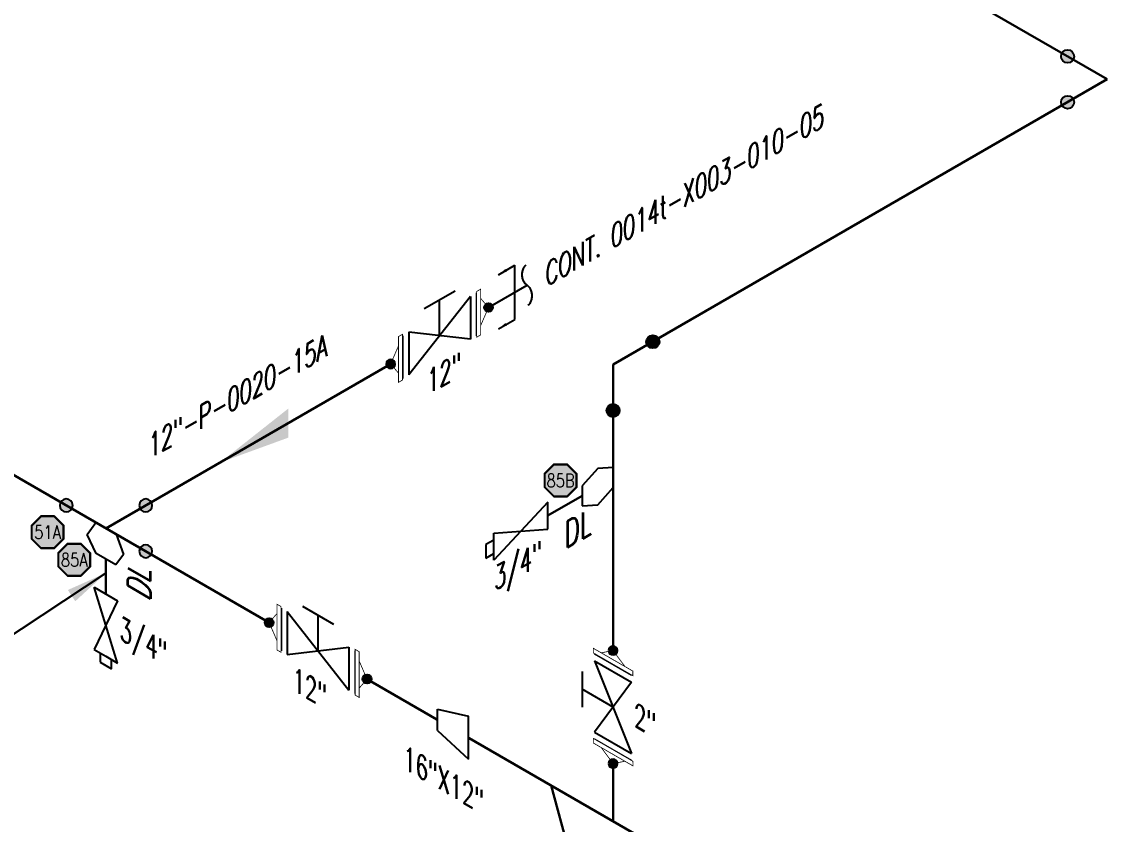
# Model space of a CAD drawing. Header units: inches. Extents: x 0 to 17.2, y 0 to 11.2.
# Drawn here: x 7.495 to 12.251, y 3.394 to 6.91 of the extents above; entities that cross this region are included whole.
import ezdxf
from ezdxf.enums import TextEntityAlignment as Align

# ---------------------------------------------------------------- set-up
doc = ezdxf.new("R2010")
doc.units = ezdxf.units.IN
doc.header["$MEASUREMENT"] = 0
doc.linetypes.add('HIDDEN2', pattern=[0.1875, 0.125, -0.0625])
for name, color, linetype in [('3', 1, 'Continuous'), ('COMP', 1, 'Continuous'), ('Continuation', 7, 'Continuous'), ('DL', 20, 'Continuous'), ('FITTINGS', 4, 'Continuous'), ('FLOW', 1, 'Continuous'), ('PART_PCML', 7, 'Continuous'), ('PART_SelectedCML_RT', 132, 'Continuous'), ('PIPE-ANNO', 150, 'HIDDEN2'), ('TEXT', 7, 'Continuous'), ('UNAS.PIPE', 251, 'Continuous'), ('WELD POINTS', 41, 'Continuous'), ('Welds', 7, 'Continuous')]:
    doc.layers.add(name, color=color, linetype=linetype)
doc.layers.add('PIPE', color=7, linetype='Continuous', lineweight=30)
doc.styles.add('ISO30', font='simplex.shx', dxfattribs={"width": 0.85, "oblique": 30, "height": 0.075})
doc.styles.add('PART_Standard', font='romans', dxfattribs={"width": 0.8, "height": 0.09})
doc.styles.add('Richmond', font='arial.ttf')
doc.styles.add('SIMPLEX', font='ROMANS')
doc.styles.get("Standard").update_dxf_attribs({"font": 'arial.ttf'})
doc.dimstyles.new('Richmond', dxfattribs={"dimtxt": 0.18, "dimasz": 0.18, "dimexe": 0.18, "dimexo": 0.0625, "dimgap": 0.09, "dimtad": 0, "dimtih": 1, "dimtoh": 1, "dimdec": 4, "dimzin": 0, "dimdsep": 46, "dimtxsty": 'Richmond', "dimcen": 0.09, "dimadec": 0, "dimazin": 0, "dimtfac": 1, "dimtdec": 4, "dimtofl": 0, "dimtmove": 0, "dimatfit": 3, "dimfxl": 1, "dimtolj": 1, "dimtzin": 0, "dimarcsym": 0})
doc.dimstyles.get("Standard").update_dxf_attribs({"dimtxt": 0.18, "dimasz": 0.18, "dimexe": 0.18, "dimexo": 0.0625, "dimgap": 0.09, "dimtad": 0, "dimtih": 1, "dimtoh": 1, "dimdec": 4, "dimzin": 0, "dimdsep": 46, "dimtxsty": 'Standard', "dimcen": 0.09, "dimadec": 0, "dimazin": 0, "dimtfac": 1, "dimtdec": 4, "dimtofl": 0, "dimtmove": 0, "dimatfit": 3, "dimfxl": 1, "dimtolj": 1, "dimtzin": 0, "dimarcsym": 0})

# ---------------------------------------------------------------- blocks, each defined once
blk = doc.blocks.new('2_TEE_WELD_30')
at = {"linetype": 'ByBlock', "lineweight": -2}
h = blk.add_hatch(color=0, dxfattribs=at)
edge = h.paths.add_edge_path()
edge.add_arc((0, 0.2009), 0.0286, 0, 360)
h = blk.add_hatch(color=0, dxfattribs=at)
edge = h.paths.add_edge_path()
edge.add_arc((0.174, 0.1004), 0.0286, 0, 360)
h = blk.add_hatch(color=0, dxfattribs=at)
edge = h.paths.add_edge_path()
edge.add_arc((0, -0.2009), 0.0286, 0, 360)
at = {"color": 0, "linetype": 'ByBlock', "lineweight": -2}
for centre in [(0, 0.2009), (0.174, 0.1004), (0, -0.2009)]:
    blk.add_circle(centre, 0.0286, dxfattribs=at)
blk = doc.blocks.new('O-let 2')
at = {"layer": 'FITTINGS', "linetype": 'ByBlock'}
for p, q in [((11.0972, 20.3791), (11.136, 20.4308)), ((11.2238, 20.3801), (11.136, 20.4308)), ((11.1362, 20.2951), (11.0972, 20.3791)), ((11.2238, 20.3801), (11.2567, 20.2906)), ((11.2227, 20.2452), (11.1362, 20.2951)), ((11.2567, 20.2906), (11.2227, 20.2452))]:
    blk.add_line(p, q, dxfattribs=at)
blk = doc.blocks.new('Bleeder Valve 2')
at = {"layer": 'FITTINGS', "linetype": 'ByBlock'}
for p, q in [((0.051, -0.3022), (-0.0515, 0.0297)), ((-0.0515, 0.0297), (0.0515, -0.0297)), ((0.0515, -0.0297), (-0.0513, -0.2431)), ((-0.0513, -0.2431), (-0.0002, -0.2727)), ((-0.0256, -0.258), (-0.0256, -0.2976)), ((-0.0002, -0.2727), (0.051, -0.3022)), ((-0.0256, -0.2976), (0.0253, -0.3271)), ((0.0253, -0.3271), (0.0253, -0.2874))]:
    blk.add_line(p, q, dxfattribs=at)
blk = doc.blocks.new('Bleeder 2')
at = {"layer": 'PIPE', "linetype": 'Continuous'}
blk.add_line((-0.0005, -0.1353), (-0.0005, -0.2878), dxfattribs=at)
for name, p in [('O-let 2', (-11.1799, -20.4055)), ('Bleeder Valve 2', (-0.0005, -0.2878))]:
    blk.add_blockref(name, p)
blk = doc.blocks.new('DL_Vert_30')
at = {"layer": 'DL', "style": 'ISO30', "oblique": 30, "width": 0.85}
blk.add_text('DL', height=0.1, rotation=90, dxfattribs=at).set_placement((0, 0))
blk = doc.blocks.new('1_Text_330')
at = {"layer": 'TEXT', "style": 'PART_Standard', "oblique": 330, "width": 0.8}
blk.add_attdef('3/4"', (0, 0), '', height=0.09, rotation=330, dxfattribs=at)
blk = doc.blocks.new('3_VALVE_FLANGE_GATE_30')
at = {"color": 0, "linetype": 'ByBlock', "lineweight": -2}
blk.add_wipeout([(-0.1624, -0.1875), (-0.1353, -0.1719), (0, 0), (0.1353, -0.0156), (0.1624, 0), (0.1624, 0.1875), (0.1353, 0.1719), (0, 0), (-0.1353, 0.0156), (-0.1624, 0)], dxfattribs=at)
for p, q in [((0.0677, 0.1953), (-0.0677, 0.1172)), ((0.1353, 0.1719), (-0.1353, -0.1719)), ((0, 0), (0, 0.1563)), ((0.1353, 0.1719), (0.1353, -0.0156)), ((0.1624, 0.1875), (0.1624, 0)), ((-0.1624, 0), (-0.1624, -0.1875)), ((-0.1353, 0.0156), (-0.1353, -0.1719)), ((0.1353, -0.0156), (-0.1353, 0.0156))]:
    blk.add_line(p, q, dxfattribs=at)
blk = doc.blocks.new('AM9A04')
at = {"linetype": 'Continuous', "const_width": 0.01}
blk.add_lwpolyline([(0, -0.289), (0, 0.289), (-0.05, 0.318), (-0.05, -0.26)], close=True, dxfattribs=at)
at = {"const_width": 0.01}
blk.add_lwpolyline([(-0.05, -0.144), (-0.15, 0.087), (-0.05, 0.202)], dxfattribs=at)
blk = doc.blocks.new('A09')
at = {"layer": 'Welds'}
h = blk.add_hatch(color=256, dxfattribs=at)
h.dxf.hatch_style = 1
h.paths.add_polyline_path([(-0.03, 0, 1), (0.03, 0, 1)])
blk.add_circle((0, 0), 0.03, dxfattribs=at)
blk = doc.blocks.new('*U14')
blk.add_wipeout([(0.052, -0.03), (0.0173, -0.07), (0.0173, -0.1101), (0, -0.1001), (0, 0.1001), (0.0173, 0.0901), (0.0173, 0.05)]).dxf.layer = 'COMP'
at = {"layer": '3', "xscale": 0.65, "yscale": 0.65, "zscale": 0.65}
blk.add_blockref('A09', (0.052, -0.03), dxfattribs=at)
at = {"layer": 'COMP', "xscale": 0.3466300616258731, "yscale": 0.3466300616258731, "zscale": 0.3466300616258731, "rotation": 180}
blk.add_blockref('AM9A04', (0, 0), dxfattribs=at)
blk = doc.blocks.new('1_Text_30')
at = {"layer": 'TEXT', "style": 'PART_Standard', "oblique": 30, "width": 0.8}
blk.add_attdef('TEXT', (0, 0), '', height=0.09, rotation=30, dxfattribs=at)
blk = doc.blocks.new('1_ARROW_FLOW_30')
at = {"color": 0, "linetype": 'ByBlock'}
blk.add_solid([(-0.15, -0.1505), (0.15, 0.0866), (-0.15, -0.0227)], dxfattribs=at)
blk = doc.blocks.new('1_BREAK-PIPE_PIPE_00')
at = {"color": 0, "linetype": 'ByBlock', "lineweight": -2}
for centre, major_axis in [((-0.0298, 0.0919), (0, -0.101)), ((0.0298, -0.0919), (0, 0.101))]:
    blk.add_ellipse(centre, major_axis=major_axis, ratio=0.711978, start_param=0.427466, end_param=3.141593, dxfattribs=at)
blk = doc.blocks.new('1_Tilde_00')
at = {"layer": 'PIPE-ANNO', "xscale": -0.5000000000000001, "yscale": 0.5, "zscale": 0.5}
blk.add_blockref('1_BREAK-PIPE_PIPE_00', (0, 0), dxfattribs=at)
blk = doc.blocks.new('1_Cont_30')
at = {"layer": 'Continuation', "style": 'PART_Standard', "oblique": 30, "width": 0.8}
blk.add_attdef('CONT', (0, 0), '', height=0.09, rotation=30, dxfattribs=at)
blk = doc.blocks.new('2_REDUCER_THREAD_CONCENTRIC_30')
at = {"color": 0, "linetype": 'ByBlock', "lineweight": -2}
blk.add_wipeout([(0.0677, 0.0859), (-0.0677, 0.0547), (-0.0677, -0.1328), (0.0677, -0.0078)], dxfattribs=at)
for p, q in [((0.0677, 0.0859), (-0.0677, 0.0547)), ((-0.0677, -0.1328), (-0.0677, 0.0547)), ((0.0677, -0.0078), (0.0677, 0.0859)), ((0.0677, -0.0078), (-0.0677, -0.1328))]:
    blk.add_line(p, q, dxfattribs=at)
blk = doc.blocks.new('O-let 3')
at = {"layer": 'FITTINGS', "linetype": 'ByBlock'}
for p, q in [((0.0338, 0.0377), (-0.0338, -0.0377)), ((0.1013, 0.0417), (0.0338, 0.0377)), ((0.1013, -0.0457), (0.1013, 0.0417)), ((-0.0338, -0.0377), (-0.0338, -0.1251)), ((0.0338, -0.1212), (0.1013, -0.0457)), ((-0.0338, -0.1251), (0.0338, -0.1212))]:
    blk.add_line(p, q, dxfattribs=at)
blk = doc.blocks.new('Bleeder Valve 9')
at = {"layer": 'FITTINGS', "linetype": 'ByBlock'}
for p, q in [((0, 0.0591), (-0.2362, -0.1956)), ((0, 0), (0, 0.0591)), ((0, -0.0591), (0, 0)), ((-0.2362, -0.0768), (0, -0.0591)), ((-0.2362, -0.1956), (-0.2362, -0.0768)), ((-0.2362, -0.1068), (-0.2706, -0.1266)), ((-0.2706, -0.1266), (-0.2706, -0.1855)), ((-0.2362, -0.1656), (-0.2362, -0.1068)), ((-0.2706, -0.1855), (-0.2362, -0.1656))]:
    blk.add_line(p, q, dxfattribs=at)
blk = doc.blocks.new('Bleeder 6')
at = {"layer": 'PIPE', "linetype": 'Continuous'}
blk.add_line((-0.2864, -0.1668), (-0.1351, -0.0794), dxfattribs=at)
for name, p in [('O-let 3', (-0.1013, 0.002)), ('Bleeder Valve 9', (-0.2864, -0.1668))]:
    blk.add_blockref(name, p)
blk = doc.blocks.new('DL_30')
at = {"layer": 'DL', "style": 'ISO30', "oblique": 30, "width": 0.85}
blk.add_text('DL', height=0.1, rotation=30, dxfattribs=at).set_placement((-0.2098, 0.0365))
blk = doc.blocks.new('2_ELBOW_WELD_30')
at = {"linetype": 'ByBlock', "lineweight": -2}
h = blk.add_hatch(color=0, dxfattribs=at)
edge = h.paths.add_edge_path()
edge.add_arc((0.174, 0.1004), 0.0286, 0, 360)
h = blk.add_hatch(color=0, dxfattribs=at)
edge = h.paths.add_edge_path()
edge.add_arc((0, -0.2009), 0.0286, 0, 360)
at = {"color": 0, "linetype": 'ByBlock', "lineweight": -2}
for centre in [(0.174, 0.1004), (0, -0.2009)]:
    blk.add_circle(centre, 0.0286, dxfattribs=at)
blk = doc.blocks.new('2_ELBOW_WELD_330')
at = {"linetype": 'ByBlock', "lineweight": -2}
h = blk.add_hatch(color=0, dxfattribs=at)
edge = h.paths.add_edge_path()
edge.add_arc((0.174, -0.1004), 0.0286, 0, 360)
h = blk.add_hatch(color=0, dxfattribs=at)
edge = h.paths.add_edge_path()
edge.add_arc((0, -0.2009), 0.0286, 0, 360)
at = {"color": 0, "linetype": 'ByBlock', "lineweight": -2}
for centre in [(0.174, -0.1004), (0, -0.2009)]:
    blk.add_circle(centre, 0.0286, dxfattribs=at)
blk = doc.blocks.new('PART_PCML')
blk.add_hatch(color=0).paths.add_polyline_path([(-0.0699, -0.029), (-0.029, -0.0699), (0.029, -0.0699), (0.0699, -0.029), (0.0699, 0.029), (0.029, 0.0699), (-0.029, 0.0699), (-0.0699, 0.029)])
at = {"color": 7, "const_width": 0.009}
blk.add_lwpolyline([(-0.0699, 0.029), (-0.029, 0.0699), (0.029, 0.0699), (0.0699, 0.029), (0.0699, -0.029), (0.029, -0.0699), (-0.029, -0.0699), (-0.0699, -0.029), (-0.0699, 0.029), (-0.029, 0.0699)], dxfattribs=at)
at = {"color": 18, "true_color": 0x000000}
blk.add_lwpolyline([(-0.029, 0.0699), (-0.0699, 0.029), (-0.0699, -0.029), (-0.029, -0.0699), (0.029, -0.0699), (0.0699, -0.029), (0.0699, 0.029), (0.029, 0.0699)], close=True, dxfattribs=at)
at = {"color": 7, "true_color": 0xffffff, "style": 'SIMPLEX', "width": 0.8, "flags": 1}
for tag, p in [('CIRCUIT', (-0.0939, 0.0889)), ('DM', (-0.0527, -0.1332)), ('TYPE', (-0.0749, -0.2043))]:
    blk.add_attdef(tag, p, '', height=0.0586, dxfattribs=at)
at = {"color": 7, "true_color": 0xffffff, "style": 'SIMPLEX', "width": 0.8}
blk.add_attdef('DMDISP', text='', height=0.0586, dxfattribs=at).set_placement((0, 0), align=Align.MIDDLE_CENTER)
blk = doc.blocks.new('*U90')
at = {"color": 20, "linetype": 'ByBlock', "ltscale": 0.7}
blk.add_line((-0.0541, -0.1498), (-0.0541, 0.0873), dxfattribs=at)
for points in [[(-0.1257, 0.0459), (-0.0541, 0.0873)], [(-0.1257, -0.191), (-0.0541, -0.1498)]]:
    blk.add_leader(points, dimstyle='Richmond', override={"dimasz": 0.04, "dimgap": 0.09, "dimtad": 0}, dxfattribs=at)

msp = doc.modelspace()

# ---------------------------------------------------------------- linework, layer by layer
at = {"layer": 'PIPE'}
for p, q in [((12.2512, 6.6574), (8.7871, 8.6574)), ((10.0861, 5.4074), (12.2512, 6.6574)), ((7.8645, 4.6901), (9.1635, 5.4401)), ((10.0861, 3.4074), (10.0861, 5.4074)), ((6.8927, 5.2511), (11.5187, 2.5803)), ((9.8155, 3.5637), (10.0743, 2.5978))]:
    msp.add_line(p, q, dxfattribs=at)
at = {"layer": 'UNAS.PIPE'}
msp.add_line((9.1635, 5.4401), (9.7091, 5.7551), dxfattribs=at)

# ---------------------------------------------------------------- block references
msp.add_blockref('1_Tilde_00', (9.7091, 5.7551))
at = {"layer": 'Continuation'}
msp.add_blockref('1_Cont_30', (9.7906, 5.747), dxfattribs=at).add_auto_attribs({'CONT': 'CONT. 0014t-X003-010-05'})
at = {"layer": 'DL'}
for name, p in [('*U90', (9.7091, 5.7551)), ('DL_30', (10.0838, 4.5622)), ('DL_Vert_30', (8.0595, 4.3672))]:
    msp.add_blockref(name, p, dxfattribs=at)
at = {"layer": 'FITTINGS'}
for name, p in [('Bleeder 6', (10.0861, 4.9126)), ('Bleeder 2', (7.8645, 4.6901))]:
    msp.add_blockref(name, p, dxfattribs=at)
at = {"layer": 'FLOW', "xscale": -1, "yscale": -1}
msp.add_blockref('1_ARROW_FLOW_30', (8.514, 5.0651), dxfattribs=at)
at = {"layer": 'PART_PCML', "color": 13}
for p, values in [((9.8559, 4.8999), {'DMDISP': '85B'}), ((7.7252, 4.5524), {'DMDISP': '85A'})]:
    msp.add_blockref('PART_PCML', p, dxfattribs=at).add_auto_attribs(values)
at = {"layer": 'PART_PCML', "color": 96}
msp.add_blockref('PART_PCML', (7.6086, 4.6733), dxfattribs=at).add_auto_attribs({'DMDISP': '51A'})
at = {"layer": 'TEXT'}
for name, p, values in [('1_Text_30', (8.0521, 4.9936), {'TEXT': '12"-P-0020-15A'}), ('1_Text_30', (9.5655, 4.4155), {'TEXT': '3/4"'}), ('1_Text_330', (7.925, 4.2051), {'3/4"': '3/4"'})]:
    msp.add_blockref(name, p, dxfattribs=at).add_auto_attribs(values)
at = {"layer": 'WELD POINTS', "rotation": 239.9999999999999}
msp.add_blockref('2_ELBOW_WELD_330', (12.2512, 6.6574), dxfattribs=at)
at = {"layer": 'WELD POINTS'}
msp.add_blockref('2_ELBOW_WELD_30', (10.0861, 5.4074), dxfattribs=at)
at = {"layer": 'WELD POINTS', "xscale": -1, "rotation": 240}
msp.add_blockref('2_TEE_WELD_30', (7.8645, 4.6901), dxfattribs=at)

# ---------------------------------------------------------------- leaders
at = {"layer": 'PART_SelectedCML_RT'}
msp.add_leader([(7.864, 4.4944), (7.3958, 4.1862)], dimstyle='Standard', dxfattribs=at)

# ---------------------------------------------------------------- next in the draw order: block references
at = {"layer": 'FITTINGS', "xscale": -1}
for name, p in [('3_VALVE_FLANGE_GATE_30', (8.7937, 4.1536)), ('2_REDUCER_THREAD_CONCENTRIC_30', (9.3843, 3.8126))]:
    msp.add_blockref(name, p, dxfattribs=at)
at = {"layer": 'FITTINGS', "rotation": 59.99999999999999}
msp.add_blockref('3_VALVE_FLANGE_GATE_30', (10.0861, 3.9074), dxfattribs=at)
at = {"layer": 'UNAS.PIPE'}
msp.add_blockref('3_VALVE_FLANGE_GATE_30', (9.3259, 5.5339), dxfattribs=at)

# ---------------------------------------------------------------- next in the draw order: block references
at = {"layer": 'COMP', "ltscale": 0.65, "xscale": -1}
msp.add_blockref('*U14', (9.1635, 5.4401), dxfattribs=at)
at = {"layer": 'COMP', "ltscale": 0.65, "rotation": 180}
msp.add_blockref('*U14', (8.6313, 4.2474), dxfattribs=at)
at = {"layer": 'COMP', "ltscale": 0.65, "xscale": -1}
for p, rotation in [((10.0861, 4.0949), 239.9999999999998), ((10.0861, 3.7199), 59.99999999999987)]:
    msp.add_blockref('*U14', p, dxfattribs=dict(at, rotation=rotation))
at = {"layer": 'COMP', "ltscale": 0.65}
msp.add_blockref('*U14', (8.9561, 4.0599), dxfattribs=at)
at = {"layer": 'TEXT'}
for p, values in [((8.6831, 3.9829), {'3/4"': '12"'}), ((10.1785, 3.8264), {'3/4"': '2"'}), ((9.1681, 3.6389), {'3/4"': '16"X12"'})]:
    msp.add_blockref('1_Text_330', p, dxfattribs=at).add_auto_attribs(values)
at = {"layer": 'UNAS.PIPE'}
ref = msp.add_blockref('1_Text_30', (9.2717, 5.2751), dxfattribs=at)
ref.add_attrib('TEXT', '12"', (9.2717, 5.2751), dxfattribs={"height": 0.09, "rotation": 30, "style": 'PART_Standard', "oblique": 30, "width": 0.8})

# ---------------------------------------------------------------- next in the draw order: wipeouts: each hides what was drawn before it
msp.add_wipeout([(9.5403, 5.6576), (9.5056, 5.6977), (9.5056, 5.7377), (9.4883, 5.7277), (9.4883, 5.5276), (9.5056, 5.5376), (9.5056, 5.5776)]).dxf.layer = 'UNAS.PIPE'

# ---------------------------------------------------------------- next in the draw order: hatches: boundary and pattern name
h = msp.add_hatch(color=256, dxfattribs=at)
h.dxf.hatch_style = 1
h.paths.add_polyline_path([(9.5598, 5.6576, 1), (9.5208, 5.6576, 1)])

# ---------------------------------------------------------------- next in the draw order: linework, layer by layer
msp.add_circle((9.5403, 5.6576), 0.0195, dxfattribs=at)

# ---------------------------------------------------------------- next in the draw order: block references
at = {"layer": 'UNAS.PIPE', "xscale": -0.3466300616258731, "yscale": 0.3466300616258731, "zscale": 0.3466300616258731}
msp.add_blockref('AM9A04', (9.4883, 5.6276), dxfattribs=at)

doc.saveas('drawing.dxf')
